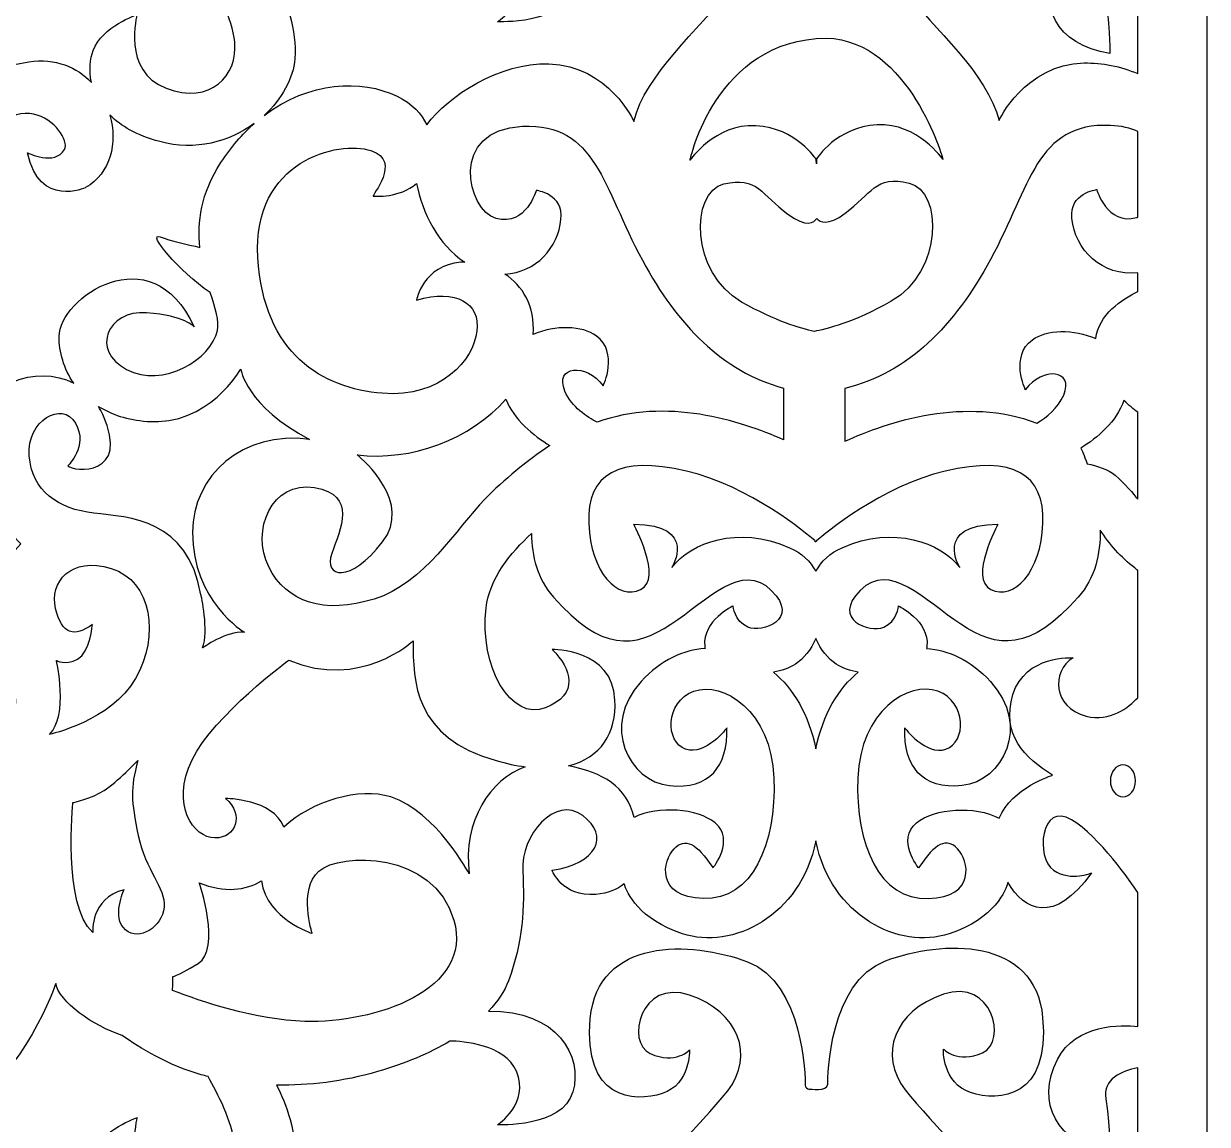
# Model space of a CAD drawing. Header units: centimetres. Extents: x -27 to -22.22, y -0.78 to 9.
# Drawn here: x -24.122 to -22.222, y 2.283 to 4.051 of the extents above; entities that cross this region are included whole.
import ezdxf

# ---------------------------------------------------------------- set-up
doc = ezdxf.new("R2010")
doc.units = ezdxf.units.CM
doc.header["$MEASUREMENT"] = 0
doc.layers.add('layer 1', color=7, linetype='Continuous')

msp = doc.modelspace()

# ---------------------------------------------------------------- linework, layer by layer
at = {"layer": 'layer 1', "color": 250, "lineweight": 30}
for points, knots in [([(-26.99914, 9.00077), (-26.99914, 9.00077), (-22.22244, 9.00077), (-22.22244, 9.00077), (-22.22244, 9.00077), (-22.22244, 9.00077), (-22.22244, -0.7761), (-22.22244, -0.7761), (-22.22244, -0.7761), (-22.22244, -0.7761), (-26.99914, -0.7761), (-26.99914, -0.7761), (-26.99914, -0.7761), (-26.99914, -0.7761), (-26.99914, 9.00077), (-26.99914, 9.00077)], [0, 0, 0, 0, 0.2, 0.2, 0.2, 0.2, 0.4, 0.4, 0.4, 0.4, 0.6, 0.6, 0.6, 0.6, 1, 1, 1, 1]), ([(-22.33418, 4.42689), (-22.33418, 4.42689), (-22.33418, 4.20415), (-22.33418, 4.20415), (-22.33418, 4.20415), (-22.35915, 4.20664), (-22.43363, 4.20878), (-22.46298, 4.15091), (-22.46298, 4.15091), (-22.49846, 4.08088), (-22.4646, 4.01635), (-22.37909, 4.00262), (-22.37909, 4.00262), (-22.37909, 4.00262), (-22.37747, 4.03283), (-22.38553, 4.08774), (-22.38553, 4.08774), (-22.39021, 4.11957), (-22.36023, 4.13251), (-22.33418, 4.13775), (-22.33418, 4.13775), (-22.33418, 4.13775), (-22.33418, 3.97062), (-22.33418, 3.97062), (-22.33418, 3.97062), (-22.36158, 3.98172), (-22.39109, 3.98835), (-22.4203, 3.98745), (-22.4203, 3.98745), (-22.51658, 3.98448), (-22.55684, 3.89507), (-22.55684, 3.89507), (-22.55684, 3.89507), (-22.57434, 3.96957), (-22.66362, 4.04554), (-22.70739, 4.10218), (-22.70739, 4.10218), (-22.75115, 4.1588), (-22.7249, 4.22883), (-22.64612, 4.25564), (-22.64612, 4.25564), (-22.56733, 4.28246), (-22.54283, 4.17965), (-22.58309, 4.16178), (-22.58309, 4.16178), (-22.62336, 4.14389), (-22.64612, 4.16773), (-22.64612, 4.16773), (-22.64612, 4.16773), (-22.64612, 4.16773), (-22.64787, 4.11261), (-22.60235, 4.09772), (-22.60235, 4.09772), (-22.55684, 4.08281), (-22.47455, 4.08877), (-22.48681, 4.2184), (-22.48681, 4.2184), (-22.49906, 4.34804), (-22.64787, 4.34355), (-22.73891, 4.30928), (-22.73891, 4.30928), (-22.82995, 4.27501), (-22.83169, 4.12303), (-22.83169, 4.11112), (-22.83169, 4.11112), (-22.83169, 4.09919), (-22.86144, 4.10367), (-22.86144, 4.10367), (-22.86144, 4.10367), (-22.86144, 4.10367), (-22.86116, 4.1027), (-22.86116, 4.1027), (-22.86116, 4.1027), (-22.86512, 4.10388), (-22.86799, 4.106), (-22.86799, 4.10969), (-22.86799, 4.10969), (-22.86799, 4.1216), (-22.86974, 4.27359), (-22.96077, 4.30785), (-22.96077, 4.30785), (-23.05181, 4.34212), (-23.20061, 4.3466), (-23.21286, 4.21697), (-23.21286, 4.21697), (-23.22512, 4.08734), (-23.14285, 4.08138), (-23.09734, 4.09628), (-23.09734, 4.09628), (-23.05181, 4.11117), (-23.05356, 4.16631), (-23.05356, 4.16631), (-23.05356, 4.16631), (-23.05356, 4.16631), (-23.07631, 4.14246), (-23.11657, 4.16034), (-23.11657, 4.16034), (-23.15684, 4.17824), (-23.13233, 4.28105), (-23.05356, 4.25424), (-23.05356, 4.25424), (-22.97477, 4.2274), (-22.94852, 4.15736), (-22.99228, 4.10075), (-22.99228, 4.10075), (-23.03605, 4.04413), (-23.12534, 3.96814), (-23.14285, 3.89365), (-23.14285, 3.89365), (-23.14285, 3.89365), (-23.18312, 3.98304), (-23.27939, 3.98603), (-23.27939, 3.98603), (-23.3587, 3.98848), (-23.44041, 3.93532), (-23.47554, 3.88818), (-23.47554, 3.88818), (-23.48345, 3.90566), (-23.49831, 3.92205), (-23.52306, 3.93409), (-23.52306, 3.93409), (-23.58023, 3.96188), (-23.66414, 3.95807), (-23.73654, 3.90328), (-23.73654, 3.90328), (-23.70793, 3.92944), (-23.68951, 3.9628), (-23.68706, 3.99446), (-23.68706, 3.99446), (-23.68348, 4.04083), (-23.70158, 4.0876), (-23.71645, 4.11732), (-23.71645, 4.11732), (-23.66509, 4.11647), (-23.6099, 4.12295), (-23.55424, 4.13902), (-23.55424, 4.13902), (-23.51116, 4.15144), (-23.47146, 4.16828), (-23.43811, 4.18811), (-23.43811, 4.18811), (-23.41768, 4.18772), (-23.34997, 4.18306), (-23.33152, 4.13953), (-23.33152, 4.13953), (-23.30967, 4.0881), (-23.36173, 4.05379), (-23.36173, 4.05379), (-23.36173, 4.05379), (-23.36173, 4.05379), (-23.25764, 4.04808), (-23.24086, 4.10666), (-23.24086, 4.10666), (-23.2247, 4.163), (-23.26444, 4.23782), (-23.3765, 4.23586), (-23.3765, 4.23586), (-23.36157, 4.25152), (-23.35049, 4.26804), (-23.34418, 4.28502), (-23.34418, 4.28502), (-23.3214, 4.34612), (-23.31791, 4.40274), (-23.3214, 4.46084), (-23.3214, 4.46084), (-23.32492, 4.51895), (-23.26889, 4.58301), (-23.22512, 4.55025), (-23.22512, 4.55025), (-23.18135, 4.51747), (-23.20236, 4.47276), (-23.27414, 4.46234), (-23.27414, 4.46234), (-23.27414, 4.46234), (-23.25839, 4.41911), (-23.20411, 4.4236), (-23.20411, 4.4236), (-23.18471, 4.42519), (-23.1696, 4.43098), (-23.15861, 4.44082), (-23.15861, 4.44082), (-23.15403, 4.42645), (-23.13476, 4.38326), (-23.06504, 4.36042), (-23.06504, 4.36042), (-22.98437, 4.33402), (-22.87524, 4.38832), (-22.85088, 4.50982), (-22.85088, 4.50982), (-22.82649, 4.38832), (-22.7174, 4.33402), (-22.63674, 4.36042), (-22.63674, 4.36042), (-22.56301, 4.38457), (-22.54573, 4.43145), (-22.54251, 4.44299), (-22.54251, 4.44299), (-22.51696, 4.39779), (-22.46851, 4.37359), (-22.40814, 4.45837), (-22.40814, 4.45837), (-22.40814, 4.45837), (-22.44038, 4.44328), (-22.46943, 4.46248), (-22.46943, 4.46248), (-22.49846, 4.48173), (-22.4904, 4.5737), (-22.44038, 4.5435), (-22.44038, 4.5435), (-22.39566, 4.5165), (-22.34451, 4.4423), (-22.33418, 4.42689)], [0, 0, 0, 0, 0.0185185, 0.0185185, 0.0185185, 0.0185185, 0.037037, 0.037037, 0.037037, 0.037037, 0.0555556, 0.0555556, 0.0555556, 0.0555556, 0.0740741, 0.0740741, 0.0740741, 0.0740741, 0.0925926, 0.0925926, 0.0925926, 0.0925926, 0.1111111, 0.1111111, 0.1111111, 0.1111111, 0.1296296, 0.1296296, 0.1296296, 0.1296296, 0.1481481, 0.1481481, 0.1481481, 0.1481481, 0.1666667, 0.1666667, 0.1666667, 0.1666667, 0.1851852, 0.1851852, 0.1851852, 0.1851852, 0.2037037, 0.2037037, 0.2037037, 0.2037037, 0.2222222, 0.2222222, 0.2222222, 0.2222222, 0.2407407, 0.2407407, 0.2407407, 0.2407407, 0.2592593, 0.2592593, 0.2592593, 0.2592593, 0.2777778, 0.2777778, 0.2777778, 0.2777778, 0.2962963, 0.2962963, 0.2962963, 0.2962963, 0.3148148, 0.3148148, 0.3148148, 0.3148148, 0.3333333, 0.3333333, 0.3333333, 0.3333333, 0.3518519, 0.3518519, 0.3518519, 0.3518519, 0.3703704, 0.3703704, 0.3703704, 0.3703704, 0.3888889, 0.3888889, 0.3888889, 0.3888889, 0.4074074, 0.4074074, 0.4074074, 0.4074074, 0.4259259, 0.4259259, 0.4259259, 0.4259259, 0.4444444, 0.4444444, 0.4444444, 0.4444444, 0.462963, 0.462963, 0.462963, 0.462963, 0.4814815, 0.4814815, 0.4814815, 0.4814815, 0.5, 0.5, 0.5, 0.5, 0.5185185, 0.5185185, 0.5185185, 0.5185185, 0.537037, 0.537037, 0.537037, 0.537037, 0.5555556, 0.5555556, 0.5555556, 0.5555556, 0.5740741, 0.5740741, 0.5740741, 0.5740741, 0.5925926, 0.5925926, 0.5925926, 0.5925926, 0.6111111, 0.6111111, 0.6111111, 0.6111111, 0.6296296, 0.6296296, 0.6296296, 0.6296296, 0.6481481, 0.6481481, 0.6481481, 0.6481481, 0.6666667, 0.6666667, 0.6666667, 0.6666667, 0.6851852, 0.6851852, 0.6851852, 0.6851852, 0.7037037, 0.7037037, 0.7037037, 0.7037037, 0.7222222, 0.7222222, 0.7222222, 0.7222222, 0.7407407, 0.7407407, 0.7407407, 0.7407407, 0.7592593, 0.7592593, 0.7592593, 0.7592593, 0.7777778, 0.7777778, 0.7777778, 0.7777778, 0.7962963, 0.7962963, 0.7962963, 0.7962963, 0.8148148, 0.8148148, 0.8148148, 0.8148148, 0.8333333, 0.8333333, 0.8333333, 0.8333333, 0.8518519, 0.8518519, 0.8518519, 0.8518519, 0.8703704, 0.8703704, 0.8703704, 0.8703704, 0.8888889, 0.8888889, 0.8888889, 0.8888889, 0.9074074, 0.9074074, 0.9074074, 0.9074074, 0.9259259, 0.9259259, 0.9259259, 0.9259259, 0.9444444, 0.9444444, 0.9444444, 0.9444444, 0.962963, 0.962963, 0.962963, 0.962963, 1, 1, 1, 1]), ([(-24.55151, 3.97555), (-24.56432, 3.99018), (-24.5954, 4.03052), (-24.58862, 4.07088), (-24.58862, 4.07088), (-24.58014, 4.12142), (-24.46774, 4.15031), (-24.41895, 4.12865), (-24.41895, 4.12865), (-24.37015, 4.10698), (-24.39562, 4.05282), (-24.39562, 4.05282), (-24.39562, 4.05282), (-24.37356, 4.06656), (-24.36502, 4.08261), (-24.36454, 4.09893), (-24.36454, 4.09893), (-24.3172, 4.07157), (-24.26498, 4.06203), (-24.2189, 4.08394), (-24.2189, 4.08394), (-24.12255, 4.12969), (-24.07102, 4.28035), (-24.07102, 4.28035), (-24.07102, 4.28035), (-24.06571, 4.25163), (-24.0111, 4.21213), (-23.96414, 4.197), (-23.96414, 4.197), (-23.93737, 4.1782), (-23.88939, 4.14831), (-23.83776, 4.13406), (-23.83776, 4.13406), (-23.83403, 4.13304), (-23.83028, 4.13206), (-23.82645, 4.13112), (-23.82645, 4.13112), (-23.81122, 4.10381), (-23.78778, 4.06076), (-23.78367, 4.02081), (-23.78367, 4.02081), (-23.77823, 3.96805), (-23.82246, 3.91957), (-23.89396, 3.94699), (-23.89396, 3.94699), (-23.96546, 3.9744), (-23.94028, 4.06522), (-23.94028, 4.06522), (-23.94028, 4.06522), (-23.94028, 4.06522), (-23.99662, 4.04594), (-24.01084, 4.00757), (-24.01084, 4.00757), (-24.01585, 3.99408), (-24.01792, 3.97572), (-24.01365, 3.95627), (-24.01365, 3.95627), (-24.03682, 3.98065), (-24.07099, 3.99553), (-24.11417, 3.98951), (-24.11417, 3.98951), (-24.24355, 3.97145), (-24.2582, 3.86392), (-24.2582, 3.86392), (-24.2582, 3.86392), (-24.30583, 3.93409), (-24.44135, 4.00577), (-24.5494, 3.97617), (-24.5494, 3.97617), (-24.55012, 3.97597), (-24.55081, 3.97576), (-24.55151, 3.97555)], [0, 0, 0, 0, 0.0526316, 0.0526316, 0.0526316, 0.0526316, 0.1052632, 0.1052632, 0.1052632, 0.1052632, 0.1578947, 0.1578947, 0.1578947, 0.1578947, 0.2105263, 0.2105263, 0.2105263, 0.2105263, 0.2631579, 0.2631579, 0.2631579, 0.2631579, 0.3157895, 0.3157895, 0.3157895, 0.3157895, 0.3684211, 0.3684211, 0.3684211, 0.3684211, 0.4210526, 0.4210526, 0.4210526, 0.4210526, 0.4736842, 0.4736842, 0.4736842, 0.4736842, 0.5263158, 0.5263158, 0.5263158, 0.5263158, 0.5789474, 0.5789474, 0.5789474, 0.5789474, 0.6315789, 0.6315789, 0.6315789, 0.6315789, 0.6842105, 0.6842105, 0.6842105, 0.6842105, 0.7368421, 0.7368421, 0.7368421, 0.7368421, 0.7894737, 0.7894737, 0.7894737, 0.7894737, 0.8421053, 0.8421053, 0.8421053, 0.8421053, 0.8947368, 0.8947368, 0.8947368, 0.8947368, 1, 1, 1, 1]), ([(-22.84987, 3.82576), (-22.84987, 3.82576), (-22.84962, 3.83371), (-22.84962, 3.83371), (-22.84962, 3.83371), (-22.84962, 3.83371), (-22.81766, 3.88457), (-22.75237, 3.88811), (-22.75237, 3.88811), (-22.68708, 3.89166), (-22.64678, 3.83254), (-22.64678, 3.83254), (-22.64678, 3.83254), (-22.64678, 3.83254), (-22.69991, 4.02278), (-22.83408, 4.02757), (-22.83408, 4.02757), (-22.83408, 4.02757), (-22.83408, 4.02751), (-22.83408, 4.02751), (-22.83408, 4.02751), (-23.01233, 4.025), (-23.05288, 3.83111), (-23.05288, 3.83111), (-23.05288, 3.83111), (-23.05288, 3.83111), (-23.01259, 3.89021), (-22.9473, 3.88668), (-22.9473, 3.88668), (-22.882, 3.88312), (-22.85007, 3.83228), (-22.85007, 3.83228), (-22.85007, 3.83228), (-22.85007, 3.83228), (-22.84987, 3.82576), (-22.84987, 3.82576)], [0, 0, 0, 0, 0.1, 0.1, 0.1, 0.1, 0.2, 0.2, 0.2, 0.2, 0.3, 0.3, 0.3, 0.3, 0.4, 0.4, 0.4, 0.4, 0.5, 0.5, 0.5, 0.5, 0.6, 0.6, 0.6, 0.6, 0.7, 0.7, 0.7, 0.7, 0.8, 0.8, 0.8, 0.8, 1, 1, 1, 1]), ([(-23.984, 3.90361), (-23.96662, 3.8864), (-23.94092, 3.87121), (-23.9041, 3.86121), (-23.9041, 3.86121), (-23.84667, 3.84562), (-23.79239, 3.8611), (-23.75244, 3.89027), (-23.75244, 3.89027), (-23.77155, 3.87335), (-23.78959, 3.85256), (-23.80582, 3.82755), (-23.80582, 3.82755), (-23.83831, 3.7775), (-23.84391, 3.73148), (-23.83967, 3.69136), (-23.83967, 3.69136), (-23.85932, 3.69567), (-23.88774, 3.70235), (-23.90307, 3.70814), (-23.90307, 3.70814), (-23.92608, 3.71687), (-23.8737, 3.65237), (-23.82296, 3.61904), (-23.82296, 3.61904), (-23.81505, 3.59371), (-23.8082, 3.57302), (-23.81136, 3.558), (-23.81136, 3.558), (-23.8211, 3.51188), (-23.89889, 3.46459), (-23.95725, 3.49534), (-23.95725, 3.49534), (-24.01558, 3.52608), (-23.98781, 3.5911), (-23.92529, 3.58637), (-23.92529, 3.58637), (-23.86277, 3.58163), (-23.8489, 3.56391), (-23.8489, 3.56391), (-23.8489, 3.56391), (-23.91834, 3.71406), (-24.0656, 3.60884), (-24.0656, 3.54853), (-24.0656, 3.54853), (-24.0656, 3.52322), (-24.05809, 3.49644), (-24.04205, 3.47335), (-24.04205, 3.47335), (-24.10234, 3.50482), (-24.1882, 3.47132), (-24.2055, 3.40344), (-24.2055, 3.40344), (-24.22826, 3.31404), (-24.12703, 3.2152), (-24.12703, 3.2152), (-24.12703, 3.2152), (-24.17947, 3.16485), (-24.15392, 3.08017), (-24.15392, 3.08017), (-24.15392, 3.08017), (-24.19021, 3.10306), (-24.23591, 3.10878), (-24.25608, 3.05273), (-24.25608, 3.05273), (-24.27625, 2.99665), (-24.22651, 2.97377), (-24.22651, 2.97377), (-24.22651, 2.97377), (-24.23591, 3.00238), (-24.21442, 3.03442), (-24.18215, 3.02985), (-24.18215, 3.02985), (-24.14988, 3.02527), (-24.12166, 2.97263), (-24.14182, 2.92914), (-24.14182, 2.92914), (-24.16199, 2.88569), (-24.23862, 2.88911), (-24.32735, 2.95547), (-24.32735, 2.95547), (-24.41607, 3.02183), (-24.44604, 3.14854), (-24.43504, 3.22957), (-24.43504, 3.22957), (-24.43055, 3.26284), (-24.41988, 3.29215), (-24.40885, 3.31518), (-24.40885, 3.31518), (-24.38392, 3.29122), (-24.35258, 3.27964), (-24.31782, 3.27964), (-24.31782, 3.27964), (-24.25062, 3.27964), (-24.20961, 3.34503), (-24.20961, 3.34503), (-24.20961, 3.34503), (-24.27961, 3.33238), (-24.32415, 3.35587), (-24.35385, 3.41001), (-24.35385, 3.41001), (-24.38354, 3.46416), (-24.35172, 3.51653), (-24.2987, 3.56527), (-24.2987, 3.56527), (-24.24568, 3.61401), (-24.22023, 3.7837), (-24.22023, 3.7837), (-24.22023, 3.7837), (-24.15023, 3.99491), (-24.04205, 3.87576), (-24.0569, 3.84868), (-24.0569, 3.84868), (-24.07176, 3.82161), (-24.11628, 3.84326), (-24.11628, 3.84326), (-24.11628, 3.84326), (-24.0972, 3.75302), (-24.02295, 3.7873), (-24.02295, 3.7873), (-24.02295, 3.7873), (-23.98272, 3.8107), (-23.97158, 3.8596), (-23.984, 3.90361)], [0, 0, 0, 0, 0.03125, 0.03125, 0.03125, 0.03125, 0.0625, 0.0625, 0.0625, 0.0625, 0.09375, 0.09375, 0.09375, 0.09375, 0.125, 0.125, 0.125, 0.125, 0.15625, 0.15625, 0.15625, 0.15625, 0.1875, 0.1875, 0.1875, 0.1875, 0.21875, 0.21875, 0.21875, 0.21875, 0.25, 0.25, 0.25, 0.25, 0.28125, 0.28125, 0.28125, 0.28125, 0.3125, 0.3125, 0.3125, 0.3125, 0.34375, 0.34375, 0.34375, 0.34375, 0.375, 0.375, 0.375, 0.375, 0.40625, 0.40625, 0.40625, 0.40625, 0.4375, 0.4375, 0.4375, 0.4375, 0.46875, 0.46875, 0.46875, 0.46875, 0.5, 0.5, 0.5, 0.5, 0.53125, 0.53125, 0.53125, 0.53125, 0.5625, 0.5625, 0.5625, 0.5625, 0.59375, 0.59375, 0.59375, 0.59375, 0.625, 0.625, 0.625, 0.625, 0.65625, 0.65625, 0.65625, 0.65625, 0.6875, 0.6875, 0.6875, 0.6875, 0.71875, 0.71875, 0.71875, 0.71875, 0.75, 0.75, 0.75, 0.75, 0.78125, 0.78125, 0.78125, 0.78125, 0.8125, 0.8125, 0.8125, 0.8125, 0.84375, 0.84375, 0.84375, 0.84375, 0.875, 0.875, 0.875, 0.875, 0.90625, 0.90625, 0.90625, 0.90625, 0.9375, 0.9375, 0.9375, 0.9375, 1, 1, 1, 1]), ([(-23.34998, 3.64857), (-23.32198, 3.62999), (-23.30114, 3.59787), (-23.30465, 3.55146), (-23.30465, 3.55146), (-23.26957, 3.56729), (-23.22516, 3.5655), (-23.20331, 3.54947), (-23.20331, 3.54947), (-23.16684, 3.52271), (-23.19199, 3.46918), (-23.19199, 3.46918), (-23.19199, 3.46918), (-23.21967, 3.50664), (-23.27122, 3.50131), (-23.25362, 3.46062), (-23.25362, 3.46062), (-23.24245, 3.43481), (-23.21813, 3.4189), (-23.20182, 3.41073), (-23.20182, 3.41073), (-23.09123, 3.451), (-22.9723, 3.41348), (-22.90299, 3.38251), (-22.90299, 3.38251), (-22.90299, 3.38251), (-22.90299, 3.46541), (-22.90299, 3.46541), (-22.90299, 3.46541), (-23.00074, 3.49221), (-23.07285, 3.56631), (-23.12931, 3.67065), (-23.12931, 3.67065), (-23.1934, 3.78912), (-23.20256, 3.89044), (-23.32161, 3.88576), (-23.32161, 3.88576), (-23.44063, 3.88107), (-23.41134, 3.75016), (-23.36373, 3.73768), (-23.36373, 3.73768), (-23.31611, 3.72523), (-23.29962, 3.7829), (-23.29962, 3.7829), (-23.29962, 3.7829), (-23.29962, 3.7829), (-23.25476, 3.77721), (-23.25996, 3.73629), (-23.25996, 3.73629), (-23.26386, 3.69153), (-23.30063, 3.65048), (-23.34998, 3.64857)], [0, 0, 0, 0, 0.0714286, 0.0714286, 0.0714286, 0.0714286, 0.1428571, 0.1428571, 0.1428571, 0.1428571, 0.2142857, 0.2142857, 0.2142857, 0.2142857, 0.2857143, 0.2857143, 0.2857143, 0.2857143, 0.3571429, 0.3571429, 0.3571429, 0.3571429, 0.4285714, 0.4285714, 0.4285714, 0.4285714, 0.5, 0.5, 0.5, 0.5, 0.5714286, 0.5714286, 0.5714286, 0.5714286, 0.6428571, 0.6428571, 0.6428571, 0.6428571, 0.7142857, 0.7142857, 0.7142857, 0.7142857, 0.7857143, 0.7857143, 0.7857143, 0.7857143, 0.8571429, 0.8571429, 0.8571429, 0.8571429, 1, 1, 1, 1]), ([(-22.33418, 3.87742), (-22.33418, 3.87742), (-22.33418, 3.73965), (-22.33418, 3.73965), (-22.33418, 3.73965), (-22.33477, 3.73946), (-22.33536, 3.73928), (-22.33596, 3.73912), (-22.33596, 3.73912), (-22.38356, 3.72666), (-22.40006, 3.78431), (-22.40006, 3.78431), (-22.40006, 3.78431), (-22.40006, 3.78431), (-22.44492, 3.77866), (-22.43972, 3.73773), (-22.43972, 3.73773), (-22.43542, 3.68837), (-22.3912, 3.64358), (-22.33418, 3.65072), (-22.33418, 3.65072), (-22.33418, 3.65072), (-22.33418, 3.62052), (-22.33418, 3.62052), (-22.33418, 3.62052), (-22.35963, 3.60805), (-22.39662, 3.58354), (-22.40155, 3.54498), (-22.40155, 3.54498), (-22.43669, 3.56101), (-22.48133, 3.55925), (-22.50327, 3.54315), (-22.50327, 3.54315), (-22.53974, 3.5164), (-22.51459, 3.46288), (-22.51459, 3.46288), (-22.51459, 3.46288), (-22.48691, 3.50034), (-22.43535, 3.49498), (-22.45297, 3.45432), (-22.45297, 3.45432), (-22.46224, 3.43288), (-22.48061, 3.41824), (-22.49592, 3.40926), (-22.49592, 3.40926), (-22.61058, 3.45305), (-22.73495, 3.41181), (-22.80418, 3.38006), (-22.80418, 3.38006), (-22.80418, 3.38006), (-22.80418, 3.46486), (-22.80418, 3.46486), (-22.80418, 3.46486), (-22.7026, 3.4899), (-22.62827, 3.5651), (-22.57037, 3.67211), (-22.57037, 3.67211), (-22.50627, 3.79055), (-22.49711, 3.89186), (-22.37808, 3.88719), (-22.37808, 3.88719), (-22.36025, 3.88649), (-22.34578, 3.88296), (-22.33418, 3.87742)], [0, 0, 0, 0, 0.0588235, 0.0588235, 0.0588235, 0.0588235, 0.1176471, 0.1176471, 0.1176471, 0.1176471, 0.1764706, 0.1764706, 0.1764706, 0.1764706, 0.2352941, 0.2352941, 0.2352941, 0.2352941, 0.2941176, 0.2941176, 0.2941176, 0.2941176, 0.3529412, 0.3529412, 0.3529412, 0.3529412, 0.4117647, 0.4117647, 0.4117647, 0.4117647, 0.4705882, 0.4705882, 0.4705882, 0.4705882, 0.5294118, 0.5294118, 0.5294118, 0.5294118, 0.5882353, 0.5882353, 0.5882353, 0.5882353, 0.6470588, 0.6470588, 0.6470588, 0.6470588, 0.7058824, 0.7058824, 0.7058824, 0.7058824, 0.7647059, 0.7647059, 0.7647059, 0.7647059, 0.8235294, 0.8235294, 0.8235294, 0.8235294, 0.8823529, 0.8823529, 0.8823529, 0.8823529, 1, 1, 1, 1]), ([(-23.49182, 3.79388), (-23.49184, 3.79387), (-23.49188, 3.79383), (-23.49192, 3.79379), (-23.49192, 3.79379), (-23.51939, 3.77042), (-23.55786, 3.77355), (-23.56151, 3.77355), (-23.56151, 3.77355), (-23.56516, 3.77355), (-23.5139, 3.82965), (-23.56516, 3.84679), (-23.56516, 3.84679), (-23.61644, 3.86392), (-23.75562, 3.83121), (-23.74645, 3.67535), (-23.74645, 3.67535), (-23.73733, 3.51948), (-23.64208, 3.46493), (-23.54686, 3.45714), (-23.54686, 3.45714), (-23.45162, 3.44933), (-23.40035, 3.51169), (-23.39486, 3.55688), (-23.39486, 3.55688), (-23.38937, 3.60208), (-23.42782, 3.62547), (-23.49192, 3.60677), (-23.49192, 3.60677), (-23.49192, 3.60677), (-23.48092, 3.66286), (-23.42052, 3.66755), (-23.42052, 3.66755), (-23.41855, 3.6677), (-23.41656, 3.66778), (-23.41455, 3.6678), (-23.41455, 3.6678), (-23.45702, 3.69544), (-23.48292, 3.74756), (-23.49182, 3.79388)], [0, 0, 0, 0, 0.0909091, 0.0909091, 0.0909091, 0.0909091, 0.1818182, 0.1818182, 0.1818182, 0.1818182, 0.2727273, 0.2727273, 0.2727273, 0.2727273, 0.3636364, 0.3636364, 0.3636364, 0.3636364, 0.4545455, 0.4545455, 0.4545455, 0.4545455, 0.5454545, 0.5454545, 0.5454545, 0.5454545, 0.6363636, 0.6363636, 0.6363636, 0.6363636, 0.7272727, 0.7272727, 0.7272727, 0.7272727, 0.8181818, 0.8181818, 0.8181818, 0.8181818, 1, 1, 1, 1]), ([(-22.85357, 3.55651), (-22.83498, 3.55969), (-22.79093, 3.57033), (-22.72969, 3.60507), (-22.72969, 3.60507), (-22.64728, 3.65185), (-22.64678, 3.78169), (-22.70099, 3.79469), (-22.70099, 3.79469), (-22.75515, 3.8077), (-22.76211, 3.77699), (-22.80377, 3.74623), (-22.80377, 3.74623), (-22.83208, 3.72535), (-22.84436, 3.73174), (-22.84932, 3.73799), (-22.84932, 3.73799), (-22.85352, 3.73146), (-22.86541, 3.72231), (-22.89591, 3.7448), (-22.89591, 3.7448), (-22.93759, 3.77554), (-22.94453, 3.80628), (-22.99872, 3.79327), (-22.99872, 3.79327), (-23.05288, 3.78027), (-23.05241, 3.6504), (-22.96998, 3.60364), (-22.96998, 3.60364), (-22.91582, 3.57292), (-22.87509, 3.56106), (-22.85357, 3.55651)], [0, 0, 0, 0, 0.1111111, 0.1111111, 0.1111111, 0.1111111, 0.2222222, 0.2222222, 0.2222222, 0.2222222, 0.3333333, 0.3333333, 0.3333333, 0.3333333, 0.4444444, 0.4444444, 0.4444444, 0.4444444, 0.5555556, 0.5555556, 0.5555556, 0.5555556, 0.6666667, 0.6666667, 0.6666667, 0.6666667, 0.7777778, 0.7777778, 0.7777778, 0.7777778, 1, 1, 1, 1]), ([(-24.00239, 3.43595), (-23.99988, 3.43184), (-23.99753, 3.42746), (-23.99542, 3.4228), (-23.99542, 3.4228), (-23.94991, 3.32299), (-24.04267, 3.33044), (-24.05143, 3.34086), (-24.05143, 3.34086), (-24.05143, 3.34086), (-24.01805, 3.37211), (-24.03926, 3.4091), (-24.03926, 3.4091), (-24.06047, 3.44612), (-24.11774, 3.41362), (-24.1135, 3.35676), (-24.1135, 3.35676), (-24.10926, 3.2999), (-24.06684, 3.27101), (-24.00957, 3.2647), (-24.00957, 3.2647), (-23.95231, 3.25837), (-23.85887, 3.25444), (-23.83785, 3.13376), (-23.83785, 3.13376), (-23.83785, 3.13376), (-23.82454, 3.07447), (-23.8353, 3.04816), (-23.8353, 3.04816), (-23.8353, 3.04816), (-23.79768, 3.07561), (-23.76809, 3.07332), (-23.76809, 3.07332), (-23.76809, 3.07332), (-23.85144, 3.12327), (-23.85144, 3.2339), (-23.85144, 3.2339), (-23.85144, 3.3245), (-23.77113, 3.39805), (-23.66337, 3.383), (-23.66337, 3.383), (-23.76552, 3.43601), (-23.77393, 3.49609), (-23.77393, 3.49609), (-23.77393, 3.49609), (-23.77393, 3.49609), (-23.82522, 3.40415), (-23.92411, 3.41195), (-23.92411, 3.41195), (-23.95586, 3.41443), (-23.98179, 3.4232), (-24.00239, 3.43595)], [0, 0, 0, 0, 0.0714286, 0.0714286, 0.0714286, 0.0714286, 0.1428571, 0.1428571, 0.1428571, 0.1428571, 0.2142857, 0.2142857, 0.2142857, 0.2142857, 0.2857143, 0.2857143, 0.2857143, 0.2857143, 0.3571429, 0.3571429, 0.3571429, 0.3571429, 0.4285714, 0.4285714, 0.4285714, 0.4285714, 0.5, 0.5, 0.5, 0.5, 0.5714286, 0.5714286, 0.5714286, 0.5714286, 0.6428571, 0.6428571, 0.6428571, 0.6428571, 0.7142857, 0.7142857, 0.7142857, 0.7142857, 0.7857143, 0.7857143, 0.7857143, 0.7857143, 0.8571429, 0.8571429, 0.8571429, 0.8571429, 1, 1, 1, 1]), ([(-23.34866, 3.44789), (-23.4034, 3.38348), (-23.50132, 3.34727), (-23.58735, 3.35835), (-23.58735, 3.35835), (-23.57637, 3.34934), (-23.49804, 3.2816), (-23.54625, 3.21869), (-23.54625, 3.21869), (-23.59801, 3.15115), (-23.6417, 3.16094), (-23.62792, 3.20011), (-23.62792, 3.20011), (-23.61411, 3.23925), (-23.5865, 3.29407), (-23.65553, 3.30581), (-23.65553, 3.30581), (-23.72453, 3.31756), (-23.75788, 3.23632), (-23.72912, 3.17856), (-23.72912, 3.17856), (-23.70037, 3.1208), (-23.64025, 3.10177), (-23.55969, 3.1267), (-23.55969, 3.1267), (-23.47911, 3.15164), (-23.42782, 3.24049), (-23.38204, 3.28724), (-23.38204, 3.28724), (-23.35171, 3.31822), (-23.31495, 3.34851), (-23.27759, 3.37313), (-23.27759, 3.37313), (-23.30381, 3.38897), (-23.33565, 3.41473), (-23.34866, 3.44789)], [0, 0, 0, 0, 0.1, 0.1, 0.1, 0.1, 0.2, 0.2, 0.2, 0.2, 0.3, 0.3, 0.3, 0.3, 0.4, 0.4, 0.4, 0.4, 0.5, 0.5, 0.5, 0.5, 0.6, 0.6, 0.6, 0.6, 0.7, 0.7, 0.7, 0.7, 0.8, 0.8, 0.8, 0.8, 1, 1, 1, 1]), ([(-22.33418, 3.42675), (-22.33418, 3.42675), (-22.33418, 3.28697), (-22.33418, 3.28697), (-22.33418, 3.28697), (-22.34072, 3.29531), (-22.35441, 3.31181), (-22.37039, 3.32542), (-22.37039, 3.32542), (-22.38149, 3.33487), (-22.39974, 3.34058), (-22.41533, 3.34392), (-22.41533, 3.34392), (-22.42022, 3.35757), (-22.42433, 3.36668), (-22.42543, 3.36903), (-22.42543, 3.36903), (-22.39889, 3.38566), (-22.36787, 3.41201), (-22.35647, 3.44559), (-22.35647, 3.44559), (-22.34853, 3.43794), (-22.34074, 3.43162), (-22.33418, 3.42675)], [0, 0, 0, 0, 0.1428571, 0.1428571, 0.1428571, 0.1428571, 0.2857143, 0.2857143, 0.2857143, 0.2857143, 0.4285714, 0.4285714, 0.4285714, 0.4285714, 0.5714286, 0.5714286, 0.5714286, 0.5714286, 0.7142857, 0.7142857, 0.7142857, 0.7142857, 1, 1, 1, 1]), ([(-22.85088, 3.17126), (-22.85959, 3.18706), (-22.87328, 3.20049), (-22.89313, 3.20921), (-22.89313, 3.20921), (-22.97648, 3.24587), (-23.05149, 3.21749), (-23.08204, 3.17729), (-23.08204, 3.17729), (-23.08204, 3.17729), (-23.03898, 3.24587), (-23.14317, 3.24704), (-23.14317, 3.24704), (-23.14317, 3.24704), (-23.09594, 3.15957), (-23.13207, 3.14184), (-23.13207, 3.14184), (-23.16818, 3.12409), (-23.21263, 3.16902), (-23.21543, 3.24822), (-23.21543, 3.24822), (-23.21819, 3.32745), (-23.16818, 3.35818), (-23.05843, 3.33216), (-23.05843, 3.33216), (-22.95717, 3.30816), (-22.86535, 3.23181), (-22.85179, 3.22017), (-22.85179, 3.22017), (-22.85179, 3.22017), (-22.8517, 3.21869), (-22.8517, 3.21869), (-22.8517, 3.21869), (-22.8517, 3.21869), (-22.8514, 3.21893), (-22.85088, 3.2194), (-22.85088, 3.2194), (-22.85034, 3.21893), (-22.85007, 3.21869), (-22.85007, 3.21869), (-22.85007, 3.21869), (-22.85007, 3.21869), (-22.84998, 3.22017), (-22.84998, 3.22017), (-22.84998, 3.22017), (-22.83645, 3.23177), (-22.74464, 3.30815), (-22.64333, 3.33216), (-22.64333, 3.33216), (-22.53357, 3.35818), (-22.48358, 3.32745), (-22.48635, 3.24822), (-22.48635, 3.24822), (-22.48912, 3.16902), (-22.53357, 3.12409), (-22.5697, 3.14184), (-22.5697, 3.14184), (-22.60582, 3.15957), (-22.55858, 3.24704), (-22.55858, 3.24704), (-22.55858, 3.24704), (-22.66278, 3.24587), (-22.61971, 3.17729), (-22.61971, 3.17729), (-22.61971, 3.17729), (-22.65028, 3.21749), (-22.72529, 3.24587), (-22.80863, 3.20921), (-22.80863, 3.20921), (-22.82849, 3.20049), (-22.84218, 3.18706), (-22.85088, 3.17126)], [0, 0, 0, 0, 0.0526316, 0.0526316, 0.0526316, 0.0526316, 0.1052632, 0.1052632, 0.1052632, 0.1052632, 0.1578947, 0.1578947, 0.1578947, 0.1578947, 0.2105263, 0.2105263, 0.2105263, 0.2105263, 0.2631579, 0.2631579, 0.2631579, 0.2631579, 0.3157895, 0.3157895, 0.3157895, 0.3157895, 0.3684211, 0.3684211, 0.3684211, 0.3684211, 0.4210526, 0.4210526, 0.4210526, 0.4210526, 0.4736842, 0.4736842, 0.4736842, 0.4736842, 0.5263158, 0.5263158, 0.5263158, 0.5263158, 0.5789474, 0.5789474, 0.5789474, 0.5789474, 0.6315789, 0.6315789, 0.6315789, 0.6315789, 0.6842105, 0.6842105, 0.6842105, 0.6842105, 0.7368421, 0.7368421, 0.7368421, 0.7368421, 0.7894737, 0.7894737, 0.7894737, 0.7894737, 0.8421053, 0.8421053, 0.8421053, 0.8421053, 0.8947368, 0.8947368, 0.8947368, 0.8947368, 1, 1, 1, 1]), ([(-23.30735, 3.23172), (-23.34054, 3.20157), (-23.37476, 3.15981), (-23.3802, 3.11268), (-23.3802, 3.11268), (-23.39118, 3.01761), (-23.3399, 2.93033), (-23.28498, 2.95214), (-23.28498, 2.95214), (-23.23003, 2.97396), (-23.24285, 3.01449), (-23.27399, 3.04568), (-23.27399, 3.04568), (-23.27399, 3.04568), (-23.17692, 3.04722), (-23.17326, 2.96462), (-23.17326, 2.96462), (-23.17092, 2.91189), (-23.19565, 2.87162), (-23.24812, 2.8591), (-23.24812, 2.8591), (-23.19139, 2.8474), (-23.15551, 2.82636), (-23.14244, 2.77624), (-23.14244, 2.77624), (-23.10311, 2.79519), (-23.04079, 2.79053), (-23.01265, 2.76735), (-23.01265, 2.76735), (-22.97976, 2.74025), (-23.01583, 2.69514), (-23.01583, 2.69514), (-23.01583, 2.69514), (-23.0434, 2.73575), (-23.06036, 2.74386), (-23.07841, 2.72583), (-23.07841, 2.72583), (-23.09642, 2.70778), (-23.10921, 2.64796), (-23.03123, 2.64576), (-23.03123, 2.64576), (-22.95327, 2.64353), (-22.91426, 2.73202), (-22.91818, 2.83929), (-22.91818, 2.83929), (-22.92208, 2.9466), (-23.00005, 2.99637), (-23.04684, 2.97866), (-23.04684, 2.97866), (-23.09362, 2.96096), (-23.09232, 2.89682), (-23.05984, 2.88574), (-23.05984, 2.88574), (-23.02733, 2.8747), (-22.99354, 2.92005), (-22.99354, 2.92005), (-22.99354, 2.92005), (-22.99226, 2.85811), (-23.02084, 2.8205), (-23.08582, 2.82715), (-23.08582, 2.82715), (-23.15079, 2.83377), (-23.19629, 2.92337), (-23.1313, 2.99415), (-23.1313, 2.99415), (-23.09897, 3.02937), (-23.06342, 3.04514), (-23.02867, 3.0472), (-23.02867, 3.0472), (-23.02893, 3.04839), (-23.02914, 3.04956), (-23.02927, 3.05078), (-23.02927, 3.05078), (-23.03341, 3.09218), (-22.98342, 3.1158), (-22.98342, 3.1158), (-22.98342, 3.1158), (-22.98342, 3.1158), (-22.98205, 3.09098), (-22.95981, 3.08153), (-22.95981, 3.08153), (-22.93759, 3.07206), (-22.87508, 3.09335), (-22.9223, 3.14065), (-22.9223, 3.14065), (-22.96953, 3.18793), (-23.02492, 3.12514), (-23.08352, 3.08618), (-23.08352, 3.08618), (-23.14212, 3.04722), (-23.19524, 3.04254), (-23.27215, 3.12982), (-23.27215, 3.12982), (-23.29802, 3.15918), (-23.30692, 3.19589), (-23.30735, 3.23172)], [0, 0, 0, 0, 0.04, 0.04, 0.04, 0.04, 0.08, 0.08, 0.08, 0.08, 0.12, 0.12, 0.12, 0.12, 0.16, 0.16, 0.16, 0.16, 0.2, 0.2, 0.2, 0.2, 0.24, 0.24, 0.24, 0.24, 0.28, 0.28, 0.28, 0.28, 0.32, 0.32, 0.32, 0.32, 0.36, 0.36, 0.36, 0.36, 0.4, 0.4, 0.4, 0.4, 0.44, 0.44, 0.44, 0.44, 0.48, 0.48, 0.48, 0.48, 0.52, 0.52, 0.52, 0.52, 0.56, 0.56, 0.56, 0.56, 0.6, 0.6, 0.6, 0.6, 0.64, 0.64, 0.64, 0.64, 0.68, 0.68, 0.68, 0.68, 0.72, 0.72, 0.72, 0.72, 0.76, 0.76, 0.76, 0.76, 0.8, 0.8, 0.8, 0.8, 0.84, 0.84, 0.84, 0.84, 0.88, 0.88, 0.88, 0.88, 0.92, 0.92, 0.92, 0.92, 1, 1, 1, 1]), ([(-22.33418, 3.17275), (-22.33418, 3.17275), (-22.33418, 2.96818), (-22.33418, 2.96818), (-22.33418, 2.96818), (-22.34824, 2.95329), (-22.37853, 2.92846), (-22.41709, 2.93889), (-22.41709, 2.93889), (-22.47085, 2.95344), (-22.47328, 3.00961), (-22.43788, 3.0325), (-22.43788, 3.0325), (-22.43788, 3.0325), (-22.51484, 3.03768), (-22.5344, 2.97321), (-22.5344, 2.97321), (-22.55395, 2.90874), (-22.5146, 2.87127), (-22.47104, 2.84379), (-22.47104, 2.84379), (-22.47104, 2.84379), (-22.53631, 2.82381), (-22.55647, 2.77478), (-22.55647, 2.77478), (-22.59557, 2.7954), (-22.66028, 2.79109), (-22.68913, 2.76735), (-22.68913, 2.76735), (-22.72201, 2.74025), (-22.68595, 2.69514), (-22.68595, 2.69514), (-22.68595, 2.69514), (-22.65837, 2.73575), (-22.64139, 2.74386), (-22.62336, 2.72583), (-22.62336, 2.72583), (-22.60533, 2.70778), (-22.59254, 2.64796), (-22.67052, 2.64576), (-22.67052, 2.64576), (-22.74851, 2.64353), (-22.7875, 2.73202), (-22.78359, 2.83929), (-22.78359, 2.83929), (-22.77969, 2.9466), (-22.70172, 2.99637), (-22.65494, 2.97866), (-22.65494, 2.97866), (-22.60815, 2.96096), (-22.60945, 2.89682), (-22.64193, 2.88574), (-22.64193, 2.88574), (-22.67443, 2.8747), (-22.70821, 2.92005), (-22.70821, 2.92005), (-22.70821, 2.92005), (-22.70951, 2.85811), (-22.68093, 2.8205), (-22.61594, 2.82715), (-22.61594, 2.82715), (-22.55097, 2.83377), (-22.50548, 2.92337), (-22.57046, 2.99415), (-22.57046, 2.99415), (-22.60279, 3.02937), (-22.63835, 3.04514), (-22.67311, 3.0472), (-22.67311, 3.0472), (-22.67283, 3.04839), (-22.67262, 3.04956), (-22.6725, 3.05078), (-22.6725, 3.05078), (-22.66833, 3.09218), (-22.71833, 3.1158), (-22.71833, 3.1158), (-22.71833, 3.1158), (-22.71833, 3.1158), (-22.71973, 3.09098), (-22.74194, 3.08153), (-22.74194, 3.08153), (-22.76419, 3.07206), (-22.8267, 3.09335), (-22.77946, 3.14065), (-22.77946, 3.14065), (-22.73224, 3.18793), (-22.67684, 3.12514), (-22.61823, 3.08618), (-22.61823, 3.08618), (-22.55964, 3.04722), (-22.50652, 3.04254), (-22.42959, 3.12982), (-22.42959, 3.12982), (-22.40234, 3.16076), (-22.39394, 3.1999), (-22.39441, 3.23754), (-22.39441, 3.23754), (-22.37972, 3.21521), (-22.3614, 3.19348), (-22.33903, 3.17668), (-22.33903, 3.17668), (-22.33734, 3.17541), (-22.33572, 3.1741), (-22.33418, 3.17275)], [0, 0, 0, 0, 0.037037, 0.037037, 0.037037, 0.037037, 0.0740741, 0.0740741, 0.0740741, 0.0740741, 0.1111111, 0.1111111, 0.1111111, 0.1111111, 0.1481481, 0.1481481, 0.1481481, 0.1481481, 0.1851852, 0.1851852, 0.1851852, 0.1851852, 0.2222222, 0.2222222, 0.2222222, 0.2222222, 0.2592593, 0.2592593, 0.2592593, 0.2592593, 0.2962963, 0.2962963, 0.2962963, 0.2962963, 0.3333333, 0.3333333, 0.3333333, 0.3333333, 0.3703704, 0.3703704, 0.3703704, 0.3703704, 0.4074074, 0.4074074, 0.4074074, 0.4074074, 0.4444444, 0.4444444, 0.4444444, 0.4444444, 0.4814815, 0.4814815, 0.4814815, 0.4814815, 0.5185185, 0.5185185, 0.5185185, 0.5185185, 0.5555556, 0.5555556, 0.5555556, 0.5555556, 0.5925926, 0.5925926, 0.5925926, 0.5925926, 0.6296296, 0.6296296, 0.6296296, 0.6296296, 0.6666667, 0.6666667, 0.6666667, 0.6666667, 0.7037037, 0.7037037, 0.7037037, 0.7037037, 0.7407407, 0.7407407, 0.7407407, 0.7407407, 0.7777778, 0.7777778, 0.7777778, 0.7777778, 0.8148148, 0.8148148, 0.8148148, 0.8148148, 0.8518519, 0.8518519, 0.8518519, 0.8518519, 0.8888889, 0.8888889, 0.8888889, 0.8888889, 0.9259259, 0.9259259, 0.9259259, 0.9259259, 1, 1, 1, 1]), ([(-24.06988, 3.02816), (-24.06988, 3.02816), (-24.04977, 2.93931), (-24.0812, 2.90933), (-24.0812, 2.90933), (-24.0812, 2.90933), (-23.98184, 2.93075), (-23.94287, 2.99926), (-23.94287, 2.99926), (-23.90387, 3.06777), (-23.91644, 3.15555), (-23.98184, 3.1759), (-23.98184, 3.1759), (-24.04725, 3.19622), (-24.0812, 3.15341), (-24.07115, 3.11166), (-24.07115, 3.11166), (-24.06108, 3.0699), (-24.04096, 3.06457), (-24.01203, 3.08597), (-24.01203, 3.08597), (-24.01203, 3.08597), (-24.01581, 3.04102), (-24.03592, 3.0303), (-24.03592, 3.0303), (-24.05605, 3.01961), (-24.06988, 3.02816), (-24.06988, 3.02816)], [0, 0, 0, 0, 0.125, 0.125, 0.125, 0.125, 0.25, 0.25, 0.25, 0.25, 0.375, 0.375, 0.375, 0.375, 0.5, 0.5, 0.5, 0.5, 0.625, 0.625, 0.625, 0.625, 0.75, 0.75, 0.75, 0.75, 1, 1, 1, 1]), ([(-23.31758, 2.85736), (-23.33203, 2.85933), (-23.34757, 2.86262), (-23.36421, 2.86735), (-23.36421, 2.86735), (-23.49606, 2.90475), (-23.49741, 2.99424), (-23.49741, 3.05969), (-23.49741, 3.05969), (-23.49741, 3.05969), (-23.58165, 2.98019), (-23.69702, 3.02851), (-23.69702, 3.02851), (-23.69702, 3.02851), (-23.81648, 2.94127), (-23.85198, 2.8685), (-23.85198, 2.8685), (-23.88746, 2.79574), (-23.84966, 2.74313), (-23.81542, 2.74313), (-23.81542, 2.74313), (-23.78121, 2.74313), (-23.76812, 2.77998), (-23.79831, 2.80652), (-23.79831, 2.80652), (-23.79831, 2.80652), (-23.72155, 2.80577), (-23.70504, 2.76061), (-23.70504, 2.76061), (-23.66003, 2.80183), (-23.58354, 2.82525), (-23.53326, 2.80895), (-23.53326, 2.80895), (-23.45972, 2.78509), (-23.40719, 2.68529), (-23.40719, 2.68529), (-23.40719, 2.68529), (-23.41799, 2.77141), (-23.37262, 2.83717), (-23.31758, 2.85736)], [0, 0, 0, 0, 0.0909091, 0.0909091, 0.0909091, 0.0909091, 0.1818182, 0.1818182, 0.1818182, 0.1818182, 0.2727273, 0.2727273, 0.2727273, 0.2727273, 0.3636364, 0.3636364, 0.3636364, 0.3636364, 0.4545455, 0.4545455, 0.4545455, 0.4545455, 0.5454545, 0.5454545, 0.5454545, 0.5454545, 0.6363636, 0.6363636, 0.6363636, 0.6363636, 0.7272727, 0.7272727, 0.7272727, 0.7272727, 0.8181818, 0.8181818, 0.8181818, 0.8181818, 1, 1, 1, 1]), ([(-22.85088, 2.88634), (-22.8623, 2.94228), (-22.88732, 2.98329), (-22.91894, 3.00918), (-22.91894, 3.00918), (-22.90595, 3.01159), (-22.8937, 3.0159), (-22.8834, 3.02241), (-22.8834, 3.02241), (-22.87028, 3.0307), (-22.85891, 3.04545), (-22.85088, 3.06327), (-22.85088, 3.06327), (-22.84287, 3.04545), (-22.83146, 3.0307), (-22.81837, 3.02241), (-22.81837, 3.02241), (-22.80808, 3.0159), (-22.79583, 3.01159), (-22.78283, 3.00918), (-22.78283, 3.00918), (-22.81444, 2.98329), (-22.83945, 2.94228), (-22.85088, 2.88634)], [0, 0, 0, 0, 0.1428571, 0.1428571, 0.1428571, 0.1428571, 0.2857143, 0.2857143, 0.2857143, 0.2857143, 0.4285714, 0.4285714, 0.4285714, 0.4285714, 0.5714286, 0.5714286, 0.5714286, 0.5714286, 0.7142857, 0.7142857, 0.7142857, 0.7142857, 1, 1, 1, 1]), ([(-24.04339, 2.79998), (-24.04339, 2.79998), (-24.06018, 2.63423), (-24.01149, 2.59136), (-24.01149, 2.59136), (-24.01149, 2.59136), (-24.01605, 2.64593), (-23.96128, 2.66002), (-23.96128, 2.66002), (-23.96128, 2.66002), (-23.98195, 2.61514), (-23.95922, 2.59578), (-23.95922, 2.59578), (-23.93648, 2.57644), (-23.9003, 2.60017), (-23.89718, 2.63185), (-23.89718, 2.63185), (-23.89409, 2.66352), (-23.92717, 2.6908), (-23.93854, 2.74711), (-23.93854, 2.74711), (-23.94991, 2.80341), (-23.95167, 2.82157), (-23.93908, 2.86761), (-23.93908, 2.86761), (-23.93908, 2.86761), (-23.97306, 2.83228), (-23.99315, 2.81943), (-23.99315, 2.81943), (-24.0133, 2.80658), (-24.04339, 2.79998), (-24.04339, 2.79998)], [0, 0, 0, 0, 0.1111111, 0.1111111, 0.1111111, 0.1111111, 0.2222222, 0.2222222, 0.2222222, 0.2222222, 0.3333333, 0.3333333, 0.3333333, 0.3333333, 0.4444444, 0.4444444, 0.4444444, 0.4444444, 0.5555556, 0.5555556, 0.5555556, 0.5555556, 0.6666667, 0.6666667, 0.6666667, 0.6666667, 0.7777778, 0.7777778, 0.7777778, 0.7777778, 1, 1, 1, 1]), ([(-22.35786, 2.86051), (-22.34675, 2.86051), (-22.33768, 2.84894), (-22.33768, 2.83477), (-22.33768, 2.83477), (-22.33768, 2.82058), (-22.34675, 2.80903), (-22.35786, 2.80903), (-22.35786, 2.80903), (-22.36895, 2.80903), (-22.37801, 2.82058), (-22.37801, 2.83477), (-22.37801, 2.83477), (-22.37801, 2.84894), (-22.36895, 2.86051), (-22.35786, 2.86051)], [0, 0, 0, 0, 0.2, 0.2, 0.2, 0.2, 0.4, 0.4, 0.4, 0.4, 0.6, 0.6, 0.6, 0.6, 1, 1, 1, 1]), ([(-22.33418, 2.65579), (-22.33418, 2.65579), (-22.33418, 2.44066), (-22.33418, 2.44066), (-22.33418, 2.44066), (-22.35915, 2.44315), (-22.43363, 2.44529), (-22.46298, 2.38742), (-22.46298, 2.38742), (-22.49846, 2.31739), (-22.4646, 2.25286), (-22.37909, 2.23913), (-22.37909, 2.23913), (-22.37909, 2.23913), (-22.37747, 2.26934), (-22.38553, 2.32425), (-22.38553, 2.32425), (-22.39021, 2.35608), (-22.36023, 2.36902), (-22.33418, 2.37426), (-22.33418, 2.37426), (-22.33418, 2.37426), (-22.33418, 2.20713), (-22.33418, 2.20713), (-22.33418, 2.20713), (-22.36158, 2.21823), (-22.39109, 2.22486), (-22.4203, 2.22396), (-22.4203, 2.22396), (-22.51658, 2.22099), (-22.55684, 2.13158), (-22.55684, 2.13158), (-22.55684, 2.13158), (-22.57434, 2.20608), (-22.66362, 2.28205), (-22.70739, 2.33869), (-22.70739, 2.33869), (-22.75115, 2.39531), (-22.7249, 2.46534), (-22.64612, 2.49215), (-22.64612, 2.49215), (-22.56733, 2.51897), (-22.54283, 2.41617), (-22.58309, 2.39829), (-22.58309, 2.39829), (-22.62336, 2.3804), (-22.64612, 2.40424), (-22.64612, 2.40424), (-22.64612, 2.40424), (-22.64612, 2.40424), (-22.64787, 2.34912), (-22.60235, 2.33423), (-22.60235, 2.33423), (-22.55684, 2.31932), (-22.47455, 2.32528), (-22.48681, 2.45491), (-22.48681, 2.45491), (-22.49906, 2.58455), (-22.64787, 2.58006), (-22.73891, 2.54579), (-22.73891, 2.54579), (-22.82995, 2.51152), (-22.83169, 2.35954), (-22.83169, 2.34763), (-22.83169, 2.34763), (-22.83169, 2.3357), (-22.86144, 2.34018), (-22.86144, 2.34018), (-22.86144, 2.34018), (-22.86144, 2.34018), (-22.86116, 2.33921), (-22.86116, 2.33921), (-22.86116, 2.33921), (-22.86512, 2.34039), (-22.86799, 2.34251), (-22.86799, 2.3462), (-22.86799, 2.3462), (-22.86799, 2.35811), (-22.86974, 2.5101), (-22.96077, 2.54436), (-22.96077, 2.54436), (-23.05181, 2.57863), (-23.20061, 2.58312), (-23.21286, 2.45348), (-23.21286, 2.45348), (-23.22512, 2.32385), (-23.14285, 2.31789), (-23.09734, 2.33279), (-23.09734, 2.33279), (-23.05181, 2.34768), (-23.05356, 2.40282), (-23.05356, 2.40282), (-23.05356, 2.40282), (-23.05356, 2.40282), (-23.07631, 2.37897), (-23.11657, 2.39685), (-23.11657, 2.39685), (-23.15684, 2.41475), (-23.13233, 2.51756), (-23.05356, 2.49075), (-23.05356, 2.49075), (-22.97477, 2.46391), (-22.94852, 2.39387), (-22.99228, 2.33726), (-22.99228, 2.33726), (-23.03605, 2.28064), (-23.12534, 2.20465), (-23.14285, 2.13016), (-23.14285, 2.13016), (-23.14285, 2.13016), (-23.18312, 2.21955), (-23.27939, 2.22254), (-23.27939, 2.22254), (-23.3587, 2.22499), (-23.44041, 2.17183), (-23.47554, 2.1247), (-23.47554, 2.1247), (-23.48345, 2.14217), (-23.49831, 2.15856), (-23.52306, 2.1706), (-23.52306, 2.1706), (-23.57511, 2.19591), (-23.64934, 2.19501), (-23.71686, 2.1533), (-23.71686, 2.1533), (-23.69963, 2.17513), (-23.68889, 2.19972), (-23.68706, 2.22336), (-23.68706, 2.22336), (-23.68348, 2.26973), (-23.70158, 2.3165), (-23.71645, 2.34622), (-23.71645, 2.34622), (-23.66509, 2.34538), (-23.6099, 2.35186), (-23.55424, 2.36792), (-23.55424, 2.36792), (-23.51116, 2.38034), (-23.47146, 2.39719), (-23.43811, 2.41702), (-23.43811, 2.41702), (-23.41768, 2.41662), (-23.34997, 2.41196), (-23.33152, 2.36843), (-23.33152, 2.36843), (-23.30967, 2.317), (-23.36173, 2.2827), (-23.36173, 2.2827), (-23.36173, 2.2827), (-23.36173, 2.2827), (-23.25764, 2.27699), (-23.24086, 2.33556), (-23.24086, 2.33556), (-23.2247, 2.39191), (-23.26444, 2.46672), (-23.3765, 2.46477), (-23.3765, 2.46477), (-23.36157, 2.48042), (-23.35049, 2.49695), (-23.34418, 2.51392), (-23.34418, 2.51392), (-23.3214, 2.57503), (-23.31791, 2.63164), (-23.3214, 2.68974), (-23.3214, 2.68974), (-23.32492, 2.74785), (-23.26889, 2.81191), (-23.22512, 2.77915), (-23.22512, 2.77915), (-23.18135, 2.74637), (-23.20236, 2.70167), (-23.27414, 2.69124), (-23.27414, 2.69124), (-23.27414, 2.69124), (-23.25839, 2.64801), (-23.20411, 2.6525), (-23.20411, 2.6525), (-23.18471, 2.65409), (-23.1696, 2.65988), (-23.15861, 2.66972), (-23.15861, 2.66972), (-23.15403, 2.65536), (-23.13476, 2.61217), (-23.06504, 2.58932), (-23.06504, 2.58932), (-22.98437, 2.56292), (-22.87524, 2.61722), (-22.85088, 2.73872), (-22.85088, 2.73872), (-22.82649, 2.61722), (-22.7174, 2.56292), (-22.63674, 2.58932), (-22.63674, 2.58932), (-22.56301, 2.61347), (-22.54573, 2.66036), (-22.54251, 2.67189), (-22.54251, 2.67189), (-22.51696, 2.62669), (-22.46851, 2.60249), (-22.40814, 2.68727), (-22.40814, 2.68727), (-22.40814, 2.68727), (-22.44038, 2.67218), (-22.46943, 2.69138), (-22.46943, 2.69138), (-22.49846, 2.71063), (-22.4904, 2.80261), (-22.44038, 2.7724), (-22.44038, 2.7724), (-22.39566, 2.7454), (-22.34451, 2.6712), (-22.33418, 2.65579)], [0, 0, 0, 0, 0.0185185, 0.0185185, 0.0185185, 0.0185185, 0.037037, 0.037037, 0.037037, 0.037037, 0.0555556, 0.0555556, 0.0555556, 0.0555556, 0.0740741, 0.0740741, 0.0740741, 0.0740741, 0.0925926, 0.0925926, 0.0925926, 0.0925926, 0.1111111, 0.1111111, 0.1111111, 0.1111111, 0.1296296, 0.1296296, 0.1296296, 0.1296296, 0.1481481, 0.1481481, 0.1481481, 0.1481481, 0.1666667, 0.1666667, 0.1666667, 0.1666667, 0.1851852, 0.1851852, 0.1851852, 0.1851852, 0.2037037, 0.2037037, 0.2037037, 0.2037037, 0.2222222, 0.2222222, 0.2222222, 0.2222222, 0.2407407, 0.2407407, 0.2407407, 0.2407407, 0.2592593, 0.2592593, 0.2592593, 0.2592593, 0.2777778, 0.2777778, 0.2777778, 0.2777778, 0.2962963, 0.2962963, 0.2962963, 0.2962963, 0.3148148, 0.3148148, 0.3148148, 0.3148148, 0.3333333, 0.3333333, 0.3333333, 0.3333333, 0.3518519, 0.3518519, 0.3518519, 0.3518519, 0.3703704, 0.3703704, 0.3703704, 0.3703704, 0.3888889, 0.3888889, 0.3888889, 0.3888889, 0.4074074, 0.4074074, 0.4074074, 0.4074074, 0.4259259, 0.4259259, 0.4259259, 0.4259259, 0.4444444, 0.4444444, 0.4444444, 0.4444444, 0.462963, 0.462963, 0.462963, 0.462963, 0.4814815, 0.4814815, 0.4814815, 0.4814815, 0.5, 0.5, 0.5, 0.5, 0.5185185, 0.5185185, 0.5185185, 0.5185185, 0.537037, 0.537037, 0.537037, 0.537037, 0.5555556, 0.5555556, 0.5555556, 0.5555556, 0.5740741, 0.5740741, 0.5740741, 0.5740741, 0.5925926, 0.5925926, 0.5925926, 0.5925926, 0.6111111, 0.6111111, 0.6111111, 0.6111111, 0.6296296, 0.6296296, 0.6296296, 0.6296296, 0.6481481, 0.6481481, 0.6481481, 0.6481481, 0.6666667, 0.6666667, 0.6666667, 0.6666667, 0.6851852, 0.6851852, 0.6851852, 0.6851852, 0.7037037, 0.7037037, 0.7037037, 0.7037037, 0.7222222, 0.7222222, 0.7222222, 0.7222222, 0.7407407, 0.7407407, 0.7407407, 0.7407407, 0.7592593, 0.7592593, 0.7592593, 0.7592593, 0.7777778, 0.7777778, 0.7777778, 0.7777778, 0.7962963, 0.7962963, 0.7962963, 0.7962963, 0.8148148, 0.8148148, 0.8148148, 0.8148148, 0.8333333, 0.8333333, 0.8333333, 0.8333333, 0.8518519, 0.8518519, 0.8518519, 0.8518519, 0.8703704, 0.8703704, 0.8703704, 0.8703704, 0.8888889, 0.8888889, 0.8888889, 0.8888889, 0.9074074, 0.9074074, 0.9074074, 0.9074074, 0.9259259, 0.9259259, 0.9259259, 0.9259259, 0.9444444, 0.9444444, 0.9444444, 0.9444444, 0.962963, 0.962963, 0.962963, 0.962963, 1, 1, 1, 1]), ([(-23.74084, 2.67431), (-23.76544, 2.65904), (-23.80016, 2.65434), (-23.8406, 2.67115), (-23.8406, 2.67115), (-23.8406, 2.67115), (-23.80439, 2.56454), (-23.84248, 2.54166), (-23.84248, 2.54166), (-23.88056, 2.51879), (-23.8828, 2.52069), (-23.8828, 2.52069), (-23.8828, 2.52069), (-23.8828, 2.52069), (-23.8826, 2.51133), (-23.88371, 2.4983), (-23.88371, 2.4983), (-23.83766, 2.48056), (-23.74993, 2.45099), (-23.67128, 2.4486), (-23.67128, 2.4486), (-23.55837, 2.44518), (-23.39971, 2.49895), (-23.43199, 2.61107), (-23.43199, 2.61107), (-23.46425, 2.72322), (-23.61482, 2.71977), (-23.64843, 2.69002), (-23.64843, 2.69002), (-23.68204, 2.66028), (-23.65928, 2.58993), (-23.65928, 2.58993), (-23.65928, 2.58993), (-23.65928, 2.58993), (-23.7316, 2.61208), (-23.74084, 2.67431)], [0, 0, 0, 0, 0.1, 0.1, 0.1, 0.1, 0.2, 0.2, 0.2, 0.2, 0.3, 0.3, 0.3, 0.3, 0.4, 0.4, 0.4, 0.4, 0.5, 0.5, 0.5, 0.5, 0.6, 0.6, 0.6, 0.6, 0.7, 0.7, 0.7, 0.7, 0.8, 0.8, 0.8, 0.8, 1, 1, 1, 1]), ([(-24.55658, 2.21049), (-24.57098, 2.22837), (-24.59462, 2.26407), (-24.58862, 2.29978), (-24.58862, 2.29978), (-24.58014, 2.35032), (-24.46774, 2.37921), (-24.41895, 2.35755), (-24.41895, 2.35755), (-24.37015, 2.33588), (-24.39562, 2.28172), (-24.39562, 2.28172), (-24.39562, 2.28172), (-24.37356, 2.29547), (-24.36502, 2.31151), (-24.36454, 2.32784), (-24.36454, 2.32784), (-24.3172, 2.30047), (-24.26498, 2.29093), (-24.2189, 2.31284), (-24.2189, 2.31284), (-24.12255, 2.35859), (-24.07102, 2.50926), (-24.07102, 2.50926), (-24.07102, 2.50926), (-24.06571, 2.48053), (-24.0111, 2.44104), (-23.96414, 2.4259), (-23.96414, 2.4259), (-23.93737, 2.4071), (-23.88939, 2.37721), (-23.83776, 2.36296), (-23.83776, 2.36296), (-23.83403, 2.36194), (-23.83028, 2.36096), (-23.82645, 2.36002), (-23.82645, 2.36002), (-23.81122, 2.33271), (-23.78778, 2.28966), (-23.78367, 2.24971), (-23.78367, 2.24971), (-23.77823, 2.19695), (-23.82246, 2.14847), (-23.89396, 2.1759), (-23.89396, 2.1759), (-23.96546, 2.20331), (-23.94028, 2.29412), (-23.94028, 2.29412), (-23.94028, 2.29412), (-23.94028, 2.29412), (-23.99662, 2.27484), (-24.01084, 2.23647), (-24.01084, 2.23647), (-24.01505, 2.22514), (-24.01719, 2.21039), (-24.01524, 2.19443), (-24.01524, 2.19443), (-24.03836, 2.21783), (-24.07198, 2.23191), (-24.11417, 2.22602), (-24.11417, 2.22602), (-24.24355, 2.20796), (-24.2582, 2.10043), (-24.2582, 2.10043), (-24.2582, 2.10043), (-24.30583, 2.1706), (-24.44135, 2.24228), (-24.5494, 2.21268), (-24.5494, 2.21268), (-24.55187, 2.212), (-24.55424, 2.21126), (-24.55658, 2.21049)], [0, 0, 0, 0, 0.0526316, 0.0526316, 0.0526316, 0.0526316, 0.1052632, 0.1052632, 0.1052632, 0.1052632, 0.1578947, 0.1578947, 0.1578947, 0.1578947, 0.2105263, 0.2105263, 0.2105263, 0.2105263, 0.2631579, 0.2631579, 0.2631579, 0.2631579, 0.3157895, 0.3157895, 0.3157895, 0.3157895, 0.3684211, 0.3684211, 0.3684211, 0.3684211, 0.4210526, 0.4210526, 0.4210526, 0.4210526, 0.4736842, 0.4736842, 0.4736842, 0.4736842, 0.5263158, 0.5263158, 0.5263158, 0.5263158, 0.5789474, 0.5789474, 0.5789474, 0.5789474, 0.6315789, 0.6315789, 0.6315789, 0.6315789, 0.6842105, 0.6842105, 0.6842105, 0.6842105, 0.7368421, 0.7368421, 0.7368421, 0.7368421, 0.7894737, 0.7894737, 0.7894737, 0.7894737, 0.8421053, 0.8421053, 0.8421053, 0.8421053, 0.8947368, 0.8947368, 0.8947368, 0.8947368, 1, 1, 1, 1])]:
    msp.add_open_spline(points, degree=3, knots=knots, dxfattribs=at)

doc.saveas('drawing.dxf')
